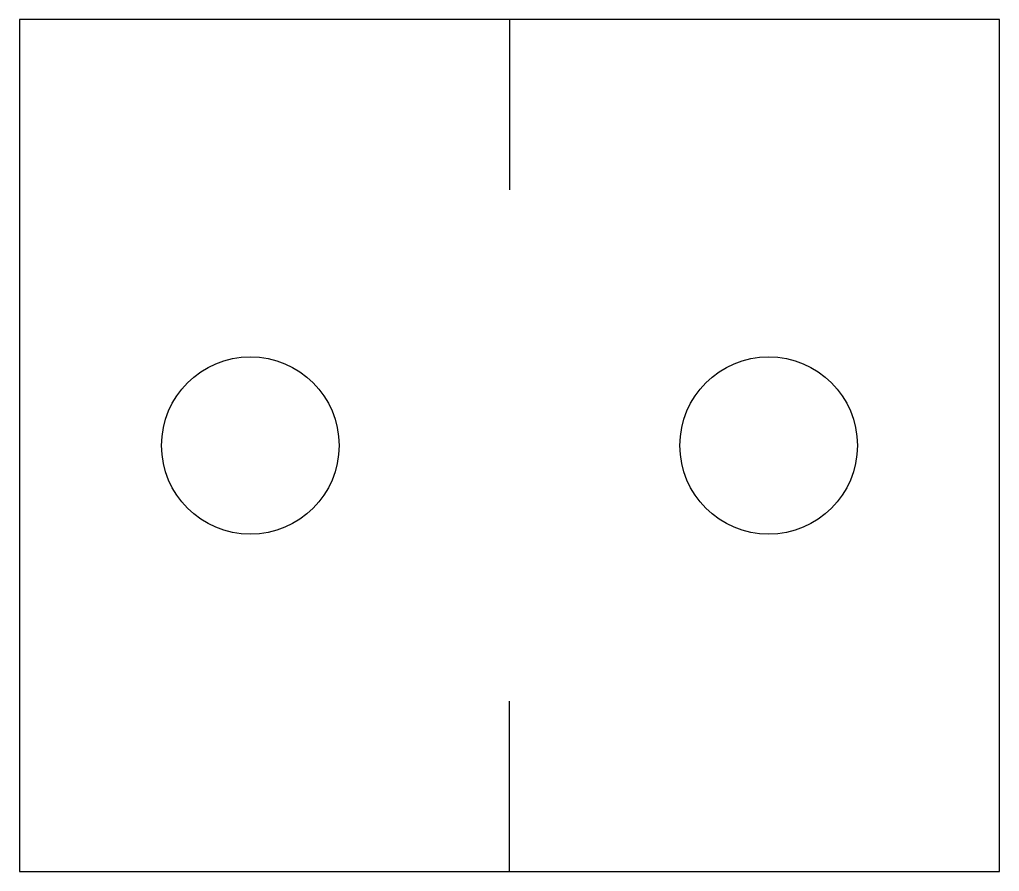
# Model space of a CAD drawing. Header units: inches. Extents: x 0 to 0.863, y 0 to 0.75.
import ezdxf

# ---------------------------------------------------------------- set-up
doc = ezdxf.new("R2010")
doc.units = ezdxf.units.IN
doc.header["$MEASUREMENT"] = 0
doc.layers.get('0').update_dxf_attribs({"lineweight": 25, "true_color": 0xffffff})

msp = doc.modelspace()

# ---------------------------------------------------------------- linework, layer by layer
for p, q in [((0.8625, 0.75), (0, 0.75)), ((0, 0.75), (0, 0)), ((0.43125, 0.75), (0.43125, 0.6)), ((0.8625, 0), (0.8625, 0.75)), ((0.43125, 0), (0.43125, 0.15)), ((0, 0), (0.8625, 0))]:
    msp.add_line(p, q)
for centre in [(0.203125, 0.375), (0.659375, 0.375)]:
    msp.add_circle(centre, 0.078125)

doc.saveas('drawing.dxf')
